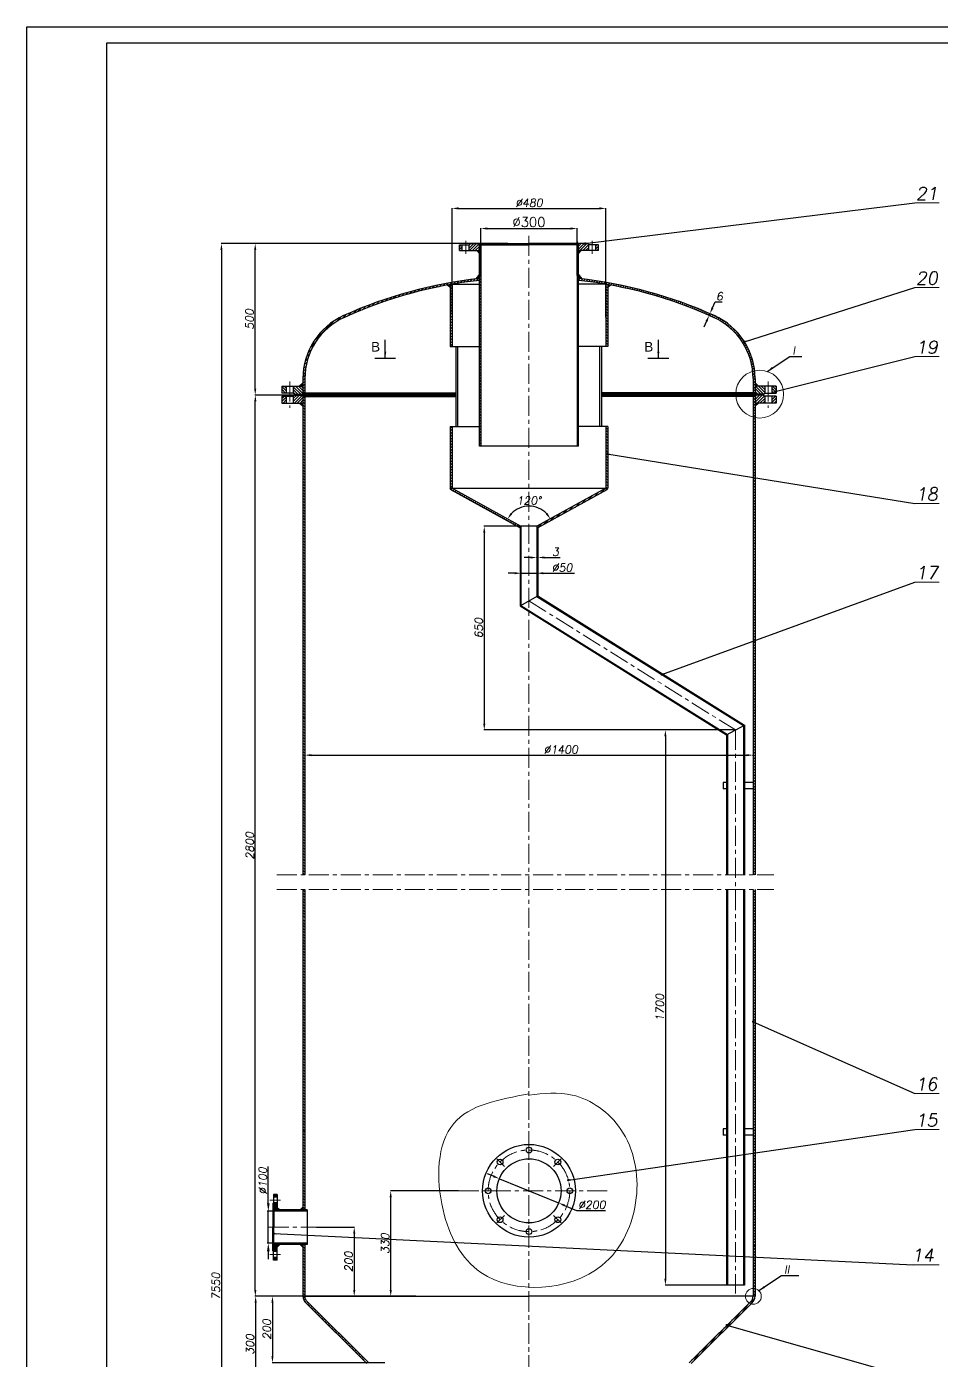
# Model space of a CAD drawing. Header units: inches. Extents: x 285 to 6225, y 0 to 8400.
# Drawn here: x 285 to 3141, y 4233 to 8400 of the extents above; entities that cross this region are included whole.
import ezdxf

# ---------------------------------------------------------------- set-up
doc = ezdxf.new("R2010")
doc.units = ezdxf.units.IN
doc.header["$LTSCALE"] = 50
doc.header["$MEASUREMENT"] = 0
doc.linetypes.add('CENTER', pattern=[2, 1.25, -0.25, 0.25, -0.25])
doc.layers.get('0').update_dxf_attribs({"plot": 0})
for name, color, linetype, lineweight in [('Dam', 2, 'Continuous', 30), ('kthuoc', 3, 'Continuous', 13), ('manh', 4, 'Continuous', 13), ('Tam', 1, 'CENTER', 13)]:
    doc.layers.add(name, color=color, linetype=linetype, lineweight=lineweight)
doc.styles.add('chu2.5', font='txt.shx', dxfattribs={"oblique": 10, "height": 25})
doc.styles.add('text 3mm', font='txt.shx', dxfattribs={"height": 30})
doc.dimstyles.new('Copy of kichthuoc2.5', dxfattribs={"dimtxt": 25, "dimasz": 25, "dimexe": 4, "dimexo": 0, "dimgap": 5, "dimtad": 1, "dimdec": 0, "dimzin": 0, "dimdsep": 46, "dimtxsty": 'chu2.5', "dimcen": 5, "dimclrd": 256, "dimclre": 256, "dimclrt": 256, "dimadec": 0, "dimazin": 0, "dimtfac": 1, "dimtdec": 0, "dimtmove": 0, "dimatfit": 0, "dimfxl": 1, "dimtolj": 1, "dimtzin": 0, "dimarcsym": 0})
doc.dimstyles.new('kichthuoc2.5', dxfattribs={"dimtxt": 25, "dimasz": 20, "dimexe": 1, "dimexo": 0, "dimgap": 5, "dimtad": 1, "dimtoh": 1, "dimdec": 0, "dimzin": 0, "dimdsep": 46, "dimtxsty": 'chu2.5', "dimcen": 5, "dimclrd": 256, "dimclre": 256, "dimclrt": 256, "dimadec": 0, "dimazin": 0, "dimtfac": 1, "dimtdec": 0, "dimtmove": 0, "dimatfit": 0, "dimfxl": 1, "dimtolj": 1, "dimtzin": 0, "dimarcsym": 0})
doc.dimstyles.new('kt 3mm', dxfattribs={"dimtxt": 30, "dimasz": 20, "dimexe": 1, "dimexo": 0, "dimgap": 5, "dimtad": 1, "dimdec": 0, "dimzin": 0, "dimdsep": 46, "dimtxsty": 'text 3mm', "dimcen": 5, "dimclrd": 256, "dimclre": 256, "dimclrt": 256, "dimadec": 0, "dimazin": 0, "dimtfac": 1, "dimtdec": 0, "dimtmove": 0, "dimatfit": 0, "dimfxl": 1, "dimtolj": 1, "dimtzin": 0, "dimarcsym": 0})
pattern_1 = [(45, (-3911.054, 62.0316), (-4.4194174, 4.4194174), [])]
pattern_2 = [(45, (-3911.054, 0), (-4.4194174, 4.4194174), [])]
pattern_3 = [(135, (-3911.054, 0), (-4.4194174, -4.4194174), [])]
pattern_4 = [(225, (-4367.3126, 14450.4045), (1.76776695, -1.76776695), [])]
pattern_5 = [(315, (-4367.3126, 14450.4045), (1.76776695, 1.76776695), [])]

# ---------------------------------------------------------------- blocks, each defined once
blk = doc.blocks.new('*D5')
at = {"layer": 'DEFPOINTS', "color": 0}
for p in [(2003.4, 7769.3), (1703.4, 7694.2), (2003.4, 7630)]:
    blk.add_point(p, dxfattribs=at)
at = {"layer": 'kthuoc', "lineweight": -2}
for p, q in [((1703.4, 7694.2), (1703.4, 7770.3)), ((1723.4, 7769.3), (1983.4, 7769.3)), ((2003.4, 7630), (2003.4, 7770.3))]:
    blk.add_line(p, q, dxfattribs=at)
at = {"layer": 'kthuoc'}
for points in [[(1723.4, 7772.7), (1723.4, 7766), (1703.4, 7769.3)], [(1983.4, 7772.7), (1983.4, 7766), (2003.4, 7769.3)]]:
    blk.add_solid(points, dxfattribs=at)
at = {"layer": 'kthuoc', "insert": (1853.4, 7789.3), "char_height": 30, "attachment_point": 5, "style": 'text 3mm'}
blk.add_mtext('\\A1;%%c300', dxfattribs=at)
blk = doc.blocks.new('*D4')
at = {"layer": 'DEFPOINTS', "color": 0}
for p in [(2093.4, 7832.2), (1613.4, 7504), (2093.4, 7492.5)]:
    blk.add_point(p, dxfattribs=at)
at = {"layer": 'kthuoc', "lineweight": -2}
for p, q in [((1613.4, 7504), (1613.4, 7833.2)), ((1633.4, 7832.2), (2073.4, 7832.2)), ((2093.4, 7492.5), (2093.4, 7833.2))]:
    blk.add_line(p, q, dxfattribs=at)
at = {"layer": 'kthuoc'}
for points in [[(1633.4, 7835.6), (1633.4, 7828.9), (1613.4, 7832.2)], [(2073.4, 7835.6), (2073.4, 7828.9), (2093.4, 7832.2)]]:
    blk.add_solid(points, dxfattribs=at)
at = {"layer": 'kthuoc', "insert": (1853.4, 7849.7), "char_height": 25, "attachment_point": 5, "style": 'chu2.5'}
blk.add_mtext('\\A1;%%c480', dxfattribs=at)
blk = doc.blocks.new('*D8')
at = {"layer": 'DEFPOINTS', "color": 0}
for p in [(2498.3, 6202.6), (2279.4, 4468.1), (2490, 4468.1)]:
    blk.add_point(p, dxfattribs=at)
at = {"layer": 'kthuoc', "lineweight": -2}
for p, q in [((2498.3, 6202.6), (2278.4, 6202.6)), ((2279.4, 6182.6), (2279.4, 4488.1)), ((2490, 4468.1), (2278.4, 4468.1))]:
    blk.add_line(p, q, dxfattribs=at)
at = {"layer": 'kthuoc'}
for points in [[(2276, 6182.6), (2282.7, 6182.6), (2279.4, 6202.6)], [(2276, 4488.1), (2282.7, 4488.1), (2279.4, 4468.1)]]:
    blk.add_solid(points, dxfattribs=at)
at = {"layer": 'kthuoc', "insert": (2261.9, 5335.3), "char_height": 25, "attachment_point": 5, "rotation": 90, "style": 'chu2.5'}
blk.add_mtext('\\A1;1700', dxfattribs=at)
blk = doc.blocks.new('*D3')
at = {"layer": 'DEFPOINTS', "color": 0}
for p in [(1153.4, 6125.5), (2553.4, 6123.9), (2553.4, 6122.1)]:
    blk.add_point(p, dxfattribs=at)
at = {"layer": 'kthuoc', "lineweight": -2}
for p, q in [((1153.4, 6125.5), (1153.4, 6122.9)), ((1173.4, 6123.9), (2533.4, 6123.9)), ((2553.4, 6122.1), (2553.4, 6124.9))]:
    blk.add_line(p, q, dxfattribs=at)
at = {"layer": 'kthuoc'}
for points in [[(1173.4, 6127.2), (1173.4, 6120.6), (1153.4, 6123.9)], [(2533.4, 6127.2), (2533.4, 6120.6), (2553.4, 6123.9)]]:
    blk.add_solid(points, dxfattribs=at)
at = {"layer": 'kthuoc', "insert": (1952.9, 6141.4), "char_height": 25, "attachment_point": 5, "style": 'chu2.5'}
blk.add_mtext('\\A1;%%c1400', dxfattribs=at)
blk = doc.blocks.new('*D2')
at = {"layer": 'DEFPOINTS', "color": 0}
for p in [(1762.1, 7722.2), (893.1, 1206.6), (1816.4, 1206.6)]:
    blk.add_point(p, dxfattribs=at)
at = {"layer": 'kthuoc', "lineweight": -2}
for p, q in [((1762.1, 7722.2), (892.1, 7722.2)), ((893.1, 7702.2), (893.1, 1226.6)), ((1816.4, 1206.6), (892.1, 1206.6))]:
    blk.add_line(p, q, dxfattribs=at)
at = {"layer": 'kthuoc'}
for points in [[(889.8, 7702.2), (896.4, 7702.2), (893.1, 7722.2)], [(889.8, 1226.6), (896.4, 1226.6), (893.1, 1206.6)]]:
    blk.add_solid(points, dxfattribs=at)
at = {"layer": 'kthuoc', "insert": (875.6, 4464.4), "char_height": 25, "attachment_point": 5, "rotation": 90, "style": 'chu2.5'}
blk.add_mtext('\\A1;7550', dxfattribs=at)
blk = doc.blocks.new('*D7')
at = {"layer": 'DEFPOINTS', "color": 0}
for p in [(2418.4, 7503.4), (2418.4, 7503.4), (2416, 7498)]:
    blk.add_point(p, dxfattribs=at)
at = {"layer": 'kthuoc', "lineweight": -2}
for p, q in [((2416, 7498), (2418.4, 7503.4)), ((2418.4, 7503.4), (2419.3, 7503)), ((2426.4, 7521.8), (2434.5, 7540.1)), ((2434.5, 7540.1), (2456.9, 7540.1)), ((2407.9, 7479.6), (2399.9, 7461.3)), ((2416, 7498), (2416.9, 7497.5))]:
    blk.add_line(p, q, dxfattribs=at)
at = {"layer": 'kthuoc'}
for points in [[(2423.4, 7523.1), (2429.5, 7520.4), (2418.4, 7503.4)], [(2404.9, 7481), (2411, 7478.3), (2416, 7498)]]:
    blk.add_solid(points, dxfattribs=at)
at = {"layer": 'kthuoc', "insert": (2448.2, 7557.6), "char_height": 25, "attachment_point": 5, "style": 'chu2.5'}
blk.add_mtext('\\A1;6', dxfattribs=at)
blk = doc.blocks.new('*D6')
at = {"layer": 'DEFPOINTS', "color": 0}
for p in [(1189.8, 4648.8), (1266.2, 4433.1), (1307.7, 4433.1)]:
    blk.add_point(p, dxfattribs=at)
at = {"layer": 'kthuoc', "lineweight": -2}
for p, q in [((1189.8, 4648.8), (1308.7, 4648.8)), ((1307.7, 4628.8), (1307.7, 4453.1)), ((1266.2, 4433.1), (1308.7, 4433.1))]:
    blk.add_line(p, q, dxfattribs=at)
at = {"layer": 'kthuoc'}
for points in [[(1304.4, 4628.8), (1311.1, 4628.8), (1307.7, 4648.8)], [(1304.4, 4453.1), (1311.1, 4453.1), (1307.7, 4433.1)]]:
    blk.add_solid(points, dxfattribs=at)
at = {"layer": 'kthuoc', "insert": (1290.2, 4541), "char_height": 25, "attachment_point": 5, "rotation": 90, "style": 'chu2.5'}
blk.add_mtext('\\A1;200', dxfattribs=at)
blk = doc.blocks.new('*D15')
at = {"layer": 'DEFPOINTS', "color": 0}
for p in [(1361.4, 4433.1), (1052.3, 4225.6), (1403.2, 4225.6)]:
    blk.add_point(p, dxfattribs=at)
at = {"layer": 'kthuoc', "lineweight": -2}
for p, q in [((1361.4, 4433.1), (1051.3, 4433.1)), ((1052.3, 4413.1), (1052.3, 4245.6)), ((1403.2, 4225.6), (1051.3, 4225.6))]:
    blk.add_line(p, q, dxfattribs=at)
at = {"layer": 'kthuoc'}
for points in [[(1048.9, 4413.1), (1055.6, 4413.1), (1052.3, 4433.1)], [(1048.9, 4245.6), (1055.6, 4245.6), (1052.3, 4225.6)]]:
    blk.add_solid(points, dxfattribs=at)
at = {"layer": 'kthuoc', "insert": (1034.8, 4329.4), "char_height": 25, "attachment_point": 5, "rotation": 90, "style": 'chu2.5'}
blk.add_mtext('\\A1;200', dxfattribs=at)
blk = doc.blocks.new('*D25')
at = {"layer": 'DEFPOINTS', "color": 0}
for p in [(1123.8, 4433.1), (999.8, 4132.1), (1186.6, 4132.1)]:
    blk.add_point(p, dxfattribs=at)
at = {"layer": 'kthuoc', "lineweight": -2}
for p, q in [((1123.8, 4433.1), (998.8, 4433.1)), ((999.8, 4413.1), (999.8, 4152.1)), ((1186.6, 4132.1), (998.8, 4132.1))]:
    blk.add_line(p, q, dxfattribs=at)
at = {"layer": 'kthuoc'}
for points in [[(996.5, 4413.1), (1003.2, 4413.1), (999.8, 4433.1)], [(996.5, 4152.1), (1003.2, 4152.1), (999.8, 4132.1)]]:
    blk.add_solid(points, dxfattribs=at)
at = {"layer": 'kthuoc', "insert": (982.3, 4282.6), "char_height": 25, "attachment_point": 5, "rotation": 90, "style": 'chu2.5'}
blk.add_mtext('\\A1;300', dxfattribs=at)
blk = doc.blocks.new('*D28')
at = {"layer": 'DEFPOINTS', "color": 0}
for p in [(1853.4, 6839.2), (1713.8, 6202.6), (2388.3, 6202.6)]:
    blk.add_point(p, dxfattribs=at)
at = {"layer": 'kthuoc', "lineweight": -2}
for p, q in [((1853.4, 6839.2), (1712.8, 6839.2)), ((1713.8, 6819.2), (1713.8, 6222.6)), ((2388.3, 6202.6), (1712.8, 6202.6))]:
    blk.add_line(p, q, dxfattribs=at)
at = {"layer": 'kthuoc'}
for points in [[(1710.4, 6819.2), (1717.1, 6819.2), (1713.8, 6839.2)], [(1710.4, 6222.6), (1717.1, 6222.6), (1713.8, 6202.6)]]:
    blk.add_solid(points, dxfattribs=at)
at = {"layer": 'kthuoc', "insert": (1696.3, 6520.9), "char_height": 25, "attachment_point": 5, "rotation": 90, "style": 'chu2.5'}
blk.add_mtext('\\A1;650', dxfattribs=at)
blk = doc.blocks.new('*D31')
at = {"layer": 'DEFPOINTS', "color": 0}
for p in [(998.8, 7248.9), (1500.4, 7248.9), (1500.4, 4433.1)]:
    blk.add_point(p, dxfattribs=at)
at = {"layer": 'kthuoc', "lineweight": -2}
for p, q in [((1500.4, 7248.9), (997.8, 7248.9)), ((998.8, 4453.1), (998.8, 7228.9)), ((1500.4, 4433.1), (997.8, 4433.1))]:
    blk.add_line(p, q, dxfattribs=at)
at = {"layer": 'kthuoc'}
for points in [[(995.5, 7228.9), (1002.2, 7228.9), (998.8, 7248.9)], [(995.5, 4453.1), (1002.2, 4453.1), (998.8, 4433.1)]]:
    blk.add_solid(points, dxfattribs=at)
at = {"layer": 'kthuoc', "insert": (981.3, 5841), "char_height": 25, "attachment_point": 5, "rotation": 90, "style": 'chu2.5'}
blk.add_mtext('\\A1;2800', dxfattribs=at)
blk = doc.blocks.new('*D32')
at = {"layer": 'DEFPOINTS', "color": 0}
for p in [(998.5, 7722.2), (1787.3, 7722.2), (1023.2, 7248.9)]:
    blk.add_point(p, dxfattribs=at)
at = {"layer": 'kthuoc', "lineweight": -2}
for p, q in [((1787.3, 7722.2), (997.5, 7722.2)), ((998.5, 7268.9), (998.5, 7702.2)), ((1023.2, 7248.9), (997.5, 7248.9))]:
    blk.add_line(p, q, dxfattribs=at)
at = {"layer": 'kthuoc'}
for points in [[(995.2, 7702.2), (1001.8, 7702.2), (998.5, 7722.2)], [(995.2, 7268.9), (1001.8, 7268.9), (998.5, 7248.9)]]:
    blk.add_solid(points, dxfattribs=at)
at = {"layer": 'kthuoc', "insert": (981, 7485.5), "char_height": 25, "attachment_point": 5, "rotation": 90, "style": 'chu2.5'}
blk.add_mtext('\\A1;500', dxfattribs=at)
blk = doc.blocks.new('*D33')
at = {"layer": 'DEFPOINTS', "color": 0}
for p in [(1828.4, 6692.3), (1878.4, 6695.3), (1878.4, 6692.3)]:
    blk.add_point(p, dxfattribs=at)
at = {"layer": 'kthuoc', "lineweight": -2}
for p, q in [((1808.4, 6692.3), (1788.4, 6692.3)), ((1828.4, 6692.3), (1828.4, 6691.3)), ((1828.4, 6692.3), (1878.4, 6692.3)), ((1878.4, 6695.3), (1878.4, 6691.3)), ((1898.4, 6692.3), (1995.3, 6692.3))]:
    blk.add_line(p, q, dxfattribs=at)
at = {"layer": 'kthuoc'}
for points in [[(1808.4, 6695.6), (1808.4, 6689), (1828.4, 6692.3)], [(1898.4, 6695.6), (1898.4, 6689), (1878.4, 6692.3)]]:
    blk.add_solid(points, dxfattribs=at)
at = {"layer": 'kthuoc', "insert": (1956.8, 6709.8), "char_height": 25, "attachment_point": 5, "style": 'chu2.5'}
blk.add_mtext('\\A1;%%c50', dxfattribs=at)
blk = doc.blocks.new('*D34')
at = {"layer": 'DEFPOINTS', "color": 0}
for p in [(1878.4, 6741.4), (1881.4, 6741.4), (1881.4, 6741.4)]:
    blk.add_point(p, dxfattribs=at)
at = {"layer": 'kthuoc', "lineweight": -2}
for p, q in [((1858.4, 6741.4), (1838.4, 6741.4)), ((1878.4, 6741.4), (1878.4, 6742.4)), ((1878.4, 6741.4), (1881.4, 6741.4)), ((1881.4, 6741.4), (1881.4, 6742.4)), ((1901.4, 6741.4), (1951, 6741.4))]:
    blk.add_line(p, q, dxfattribs=at)
at = {"layer": 'kthuoc'}
for points in [[(1858.4, 6744.7), (1858.4, 6738.1), (1878.4, 6741.4)], [(1901.4, 6744.7), (1901.4, 6738.1), (1881.4, 6741.4)]]:
    blk.add_solid(points, dxfattribs=at)
at = {"layer": 'kthuoc', "insert": (1936.2, 6758.9), "char_height": 25, "attachment_point": 5, "style": 'chu2.5'}
blk.add_mtext('\\A1;3', dxfattribs=at)
blk = doc.blocks.new('*D45')
at = {"layer": 'DEFPOINTS', "color": 0}
for p in [(1613.4, 6958.3), (2093.4, 6958.3), (1879.9, 6897.1), (1828.4, 6839.2), (1878.4, 6839.2)]:
    blk.add_point(p, dxfattribs=at)
at = {"layer": 'kthuoc', "lineweight": -2}
blk.add_arc((1853.4, 6825.4), 76.5, 44.0164, 135.9836, dxfattribs=at)
at = {"layer": 'kthuoc'}
for points in [[(1801, 6876.5), (1795.7, 6880.5), (1786.5, 6862.4)], [(1911, 6880.5), (1905.7, 6876.5), (1920.3, 6862.4)]]:
    blk.add_solid(points, dxfattribs=at)
at = {"layer": 'kthuoc', "insert": (1853.4, 6919.3), "char_height": 25, "attachment_point": 5, "style": 'chu2.5'}
blk.add_mtext('\\A1;120°', dxfattribs=at)
blk = doc.blocks.new('*D68')
at = {"layer": 'DEFPOINTS', "color": 0}
for p in [(1760.8, 4800.6), (1945.9, 4724.7)]:
    blk.add_point(p, dxfattribs=at)
at = {"layer": 'kthuoc', "lineweight": -2}
for p, q in [((1742.3, 4808.2), (1723.8, 4815.8)), ((1760.8, 4800.6), (1945.9, 4724.7)), ((1964.4, 4717.1), (2002.2, 4701.6)), ((2002.2, 4701.6), (2092.7, 4701.6))]:
    blk.add_line(p, q, dxfattribs=at)
at = {"layer": 'kthuoc'}
for points in [[(1743.6, 4811.3), (1741.1, 4805.1), (1760.8, 4800.6)], [(1965.7, 4720.2), (1963.1, 4714), (1945.9, 4724.7)]]:
    blk.add_solid(points, dxfattribs=at)
at = {"layer": 'kthuoc', "insert": (2049.9, 4719.1), "char_height": 25, "attachment_point": 5, "style": 'chu2.5'}
blk.add_mtext('\\A1;∅200', dxfattribs=at)
blk = doc.blocks.new('*D69')
at = {"layer": 'DEFPOINTS', "color": 0}
for p in [(1421.6, 4762.7), (1633.4, 4762.7), (1414.2, 4433.1)]:
    blk.add_point(p, dxfattribs=at)
at = {"layer": 'kthuoc', "lineweight": -2}
for p, q in [((1633.4, 4762.7), (1420.6, 4762.7)), ((1421.6, 4453.1), (1421.6, 4742.7)), ((1414.2, 4433.1), (1422.6, 4433.1))]:
    blk.add_line(p, q, dxfattribs=at)
at = {"layer": 'kthuoc'}
for points in [[(1418.3, 4742.7), (1424.9, 4742.7), (1421.6, 4762.7)], [(1418.3, 4453.1), (1424.9, 4453.1), (1421.6, 4433.1)]]:
    blk.add_solid(points, dxfattribs=at)
at = {"layer": 'kthuoc', "insert": (1404.1, 4597.9), "char_height": 25, "attachment_point": 5, "rotation": 90, "style": 'chu2.5'}
blk.add_mtext('\\A1;330', dxfattribs=at)
blk = doc.blocks.new('*D73')
at = {"layer": 'DEFPOINTS', "color": 0}
for p in [(1063.8, 4698.8), (1039.4, 4598.8), (1064.8, 4598.8)]:
    blk.add_point(p, dxfattribs=at)
at = {"layer": 'kthuoc', "lineweight": -2}
for p, q in [((1039.4, 4723.8), (1039.4, 4838.2)), ((1063.8, 4698.8), (1035.4, 4698.8)), ((1039.4, 4598.8), (1039.4, 4698.8)), ((1064.8, 4598.8), (1035.4, 4598.8)), ((1039.4, 4573.8), (1039.4, 4548.8))]:
    blk.add_line(p, q, dxfattribs=at)
at = {"layer": 'kthuoc'}
for points in [[(1035.2, 4723.8), (1043.6, 4723.8), (1039.4, 4698.8)], [(1035.2, 4573.8), (1043.6, 4573.8), (1039.4, 4598.8)]]:
    blk.add_solid(points, dxfattribs=at)
at = {"layer": 'kthuoc', "insert": (1021.9, 4793.5), "char_height": 25, "attachment_point": 5, "rotation": 90, "style": 'chu2.5'}
blk.add_mtext('\\A1;%%c100', dxfattribs=at)

msp = doc.modelspace()

# ---------------------------------------------------------------- hatches: boundary and pattern name
at = {"layer": 'kthuoc'}
h = msp.add_hatch(dxfattribs=at)
h.set_pattern_fill('ANSI31', color=256, scale=50, style=0)
h.set_pattern_definition(pattern_1)
h.paths.add_polyline_path([(1698.4, 7700.2), (1698.4, 7722.2), (1670.9, 7722.2), (1666.9, 7718.2), (1666.9, 7700.2)])
h.paths.add_polyline_path([(1644.9, 7718.2), (1635.9, 7718.2), (1635.9, 7700.2), (1644.9, 7700.2)])
for points in [[(1698.4, 7722.2), (1698.4, 7718.2), (1702.4, 7718.2)], [(2008.4, 7722.2), (2008.4, 7718.2), (2004.4, 7718.2)], [(1689.4, 7700.2), (1698.4, 7691.2), (1698.4, 7700.2)], [(2017.4, 7700.2), (2008.4, 7691.2), (2008.4, 7700.2)], [(1698.4, 7626.5), (1698.4, 7613.4, 0.001501), (1687.5, 7612.2)], [(1698.4, 7626.5), (1698.4, 7613.4, 0.001501), (1687.5, 7612.2)], [(2008.4, 7626.5), (2008.4, 7613.4, -0.001501), (2019.3, 7612.2)], [(2008.4, 7626.5), (2008.4, 7613.4, -0.001501), (2019.3, 7612.2)], [(1607.4, 7594.2, 0.000791), (1598.9, 7592.7), (1607.4, 7585.4)], [(2099.4, 7594.2, -0.000791), (2107.9, 7592.7), (2099.4, 7585.4)], [(1147.4, 7287), (1136.1, 7276.9), (1147.4, 7276.9)], [(1147.4, 7256.5), (1147.4, 7251.9), (1153.4, 7256.5)], [(2553.4, 7256.5), (2559.4, 7256.5), (2559.4, 7251.9)], [(2559.4, 7287), (2570.6, 7276.9), (2559.4, 7276.9)], [(1147.4, 7213.8), (1136.1, 7223.9), (1147.4, 7223.9)], [(1153.4, 7244.4), (1147.4, 7244.4), (1147.4, 7248.9)], [(2553.4, 7244.4), (2559.4, 7244.4), (2559.4, 7248.9)], [(2559.4, 7213.8), (2570.6, 7223.9), (2559.4, 7223.9)], [(1067.4, 4710.8), (1075.4, 4702.8), (1067.4, 4702.8)], [(1147.4, 4711.2), (1139.3, 4702.8), (1147.4, 4702.8)], [(1056.4, 4698.8), (1056.4, 4702.8), (1053.4, 4702.8)], [(1053.4, 4594.8), (1056.4, 4594.8), (1056.4, 4598.8)], [(1067.4, 4586.8), (1075.4, 4594.8), (1067.4, 4594.8)], [(1147.4, 4586.5), (1139.3, 4594.8), (1147.4, 4594.8)]]:
    msp.add_hatch(color=256, dxfattribs=at).paths.add_polyline_path(points)
h = msp.add_hatch(dxfattribs=at)
h.set_pattern_fill('ANSI31', color=256, scale=50, angle=90, style=0)
h.set_pattern_definition(pattern_3)
h.paths.add_polyline_path([(1703.4, 7718.2), (1698.4, 7718.2), (1698.4, 7089.1), (1703.4, 7089.1)])
h = msp.add_hatch(dxfattribs=at)
h.set_pattern_fill('ANSI31', color=256, scale=50, angle=90, style=0)
h.set_pattern_definition(pattern_3)
h.paths.add_polyline_path([(2008.4, 7718.2), (2003.4, 7718.2), (2003.4, 7622.2), (2003.4, 7089.1), (2008.4, 7089.1)])
h = msp.add_hatch(dxfattribs=at)
h.set_pattern_fill('ANSI31', color=256, scale=50, style=0)
h.set_pattern_definition(pattern_1)
h.paths.add_polyline_path([(2039.9, 7700.2), (2039.9, 7718.2), (2035.9, 7722.2), (2008.4, 7722.2), (2008.4, 7700.2)])
h.paths.add_polyline_path([(2070.9, 7718.2), (2061.9, 7718.2), (2061.9, 7700.2), (2070.9, 7700.2)])
h = msp.add_hatch(dxfattribs=at)
h.set_pattern_fill('ANSI31', color=256, scale=50, style=0)
h.set_pattern_definition(pattern_2)
h.paths.add_polyline_path([(1698.4, 7607.4), (1698.4, 7613.4, 0.078638), (1274.4, 7497.3, 0.294721), (1147.4, 7300.4), (1147.4, 7251.9), (1153.4, 7251.9), (1153.4, 7300.4, -0.294721), (1276.9, 7491.8, -0.078519)])
h = msp.add_hatch(dxfattribs=at)
h.set_pattern_fill('ANSI31', color=256, scale=50, angle=90, style=0)
h.set_pattern_definition([(135, (230.6606, 9e-13), (-4.4194174, -4.4194174), [])])
h.paths.add_polyline_path([(1613.4, 7595.2, 0.001088), (1607.4, 7594.2), (1607.4, 7400.3), (1613.4, 7400.3)])
h = msp.add_hatch(dxfattribs=at)
h.set_pattern_fill('ANSI31', color=256, scale=50, style=0)
h.set_pattern_definition(pattern_2)
h.paths.add_polyline_path([(2008.4, 7613.4), (2008.4, 7607.4, -0.078519), (2429.8, 7491.8, -0.294721), (2553.4, 7300.4), (2553.4, 7251.9), (2559.4, 7251.9), (2559.4, 7300.4, 0.294721), (2432.3, 7497.3, 0.078638)])
h = msp.add_hatch(dxfattribs=at)
h.set_pattern_fill('ANSI31', color=256, scale=50, angle=90, style=0)
h.set_pattern_definition([(135, (-3911.054, 9e-13), (-4.4194174, -4.4194174), [])])
h.paths.add_polyline_path([(2099.4, 7594.2, 0.001088), (2093.4, 7595.2), (2093.4, 7400.3), (2099.4, 7400.3)])
h = msp.add_hatch(dxfattribs=at)
h.set_pattern_fill('ANSI31', color=256, scale=50, angle=90, style=0)
h.set_pattern_definition(pattern_3)
h.paths.add_polyline_path([(1117.4, 7254.9), (1121.4, 7251.9), (1147.4, 7251.9), (1147.4, 7276.9), (1117.4, 7276.9)])
h.paths.add_polyline_path([(1081.4, 7254.9), (1095.4, 7254.9), (1095.4, 7276.9), (1081.4, 7276.9)])
h = msp.add_hatch(dxfattribs=at)
h.set_pattern_fill('ANSI38', color=256, scale=10, angle=90, style=0)
h.paths.add_polyline_path([(1121.4, 7251.9), (1121.4, 7248.9), (1147.4, 7248.9), (1147.4, 7251.9)])
h = msp.add_hatch(dxfattribs=at)
h.set_pattern_fill('ANSI31', color=256, scale=50, angle=90, style=0)
h.paths.add_polyline_path([(2559.4, 7251.9), (2585.4, 7251.9), (2589.4, 7254.9), (2589.4, 7276.9), (2559.4, 7276.9)])
h.paths.add_polyline_path([(2625.4, 7276.9), (2611.4, 7276.9), (2611.4, 7254.9), (2625.4, 7254.9)])
h = msp.add_hatch(dxfattribs=at)
h.set_pattern_fill('ANSI38', color=256, scale=10, angle=90, style=0)
h.set_pattern_definition([(45, (3706.733, 0), (0.88388348, -0.88388348), []), (315, (3706.733, 0), (0.88388348, -2.65165043), [3.125, -1.875])])
h.paths.add_polyline_path([(2559.4, 7251.9), (2585.4, 7251.9), (2585.4, 7248.9), (2559.4, 7248.9)])
h = msp.add_hatch(dxfattribs=at)
h.set_pattern_fill('ANSI31', color=256, scale=50, style=0)
h.set_pattern_definition(pattern_2)
h.paths.add_polyline_path([(1117.4, 7223.9), (1147.4, 7223.9), (1147.4, 7248.9), (1121.4, 7248.9), (1117.4, 7245.9)])
h.paths.add_polyline_path([(1081.4, 7223.9), (1095.4, 7223.9), (1095.4, 7245.9), (1081.4, 7245.9)])
h = msp.add_hatch(dxfattribs=at)
h.set_pattern_fill('ANSI31', color=256, scale=50, angle=90, style=0)
h.set_pattern_definition(pattern_3)
h.paths.add_polyline_path([(1153.4, 7248.9), (1147.4, 7248.9), (1147.4, 6788.7), (1153.4, 6788.7)])
h = msp.add_hatch(dxfattribs=at)
h.set_pattern_fill('ANSI31', color=256, scale=50, angle=90, style=0)
h.paths.add_polyline_path([(2553.4, 7248.9), (2559.4, 7248.9), (2559.4, 6788.7), (2553.4, 6788.7)])
h = msp.add_hatch(dxfattribs=at)
h.set_pattern_fill('ANSI31', color=256, scale=50, style=0)
h.paths.add_polyline_path([(2559.4, 7223.9), (2589.4, 7223.9), (2589.4, 7245.9), (2585.4, 7248.9), (2559.4, 7248.9)])
h.paths.add_polyline_path([(2625.4, 7245.9), (2611.4, 7245.9), (2611.4, 7223.9), (2625.4, 7223.9)])
h = msp.add_hatch(dxfattribs=at)
h.set_pattern_fill('ANSI31', color=256, scale=50, angle=90, style=0)
h.paths.add_polyline_path([(1613.4, 7150.3), (1607.4, 7150.3), (1607.4, 6958.3), (1613.4, 6958.3)])
h = msp.add_hatch(dxfattribs=at)
h.set_pattern_fill('ANSI31', color=256, scale=50, angle=90, style=0)
h.set_pattern_definition(pattern_3)
h.paths.add_polyline_path([(2099.4, 7150.3), (2093.4, 7150.3), (2093.4, 6958.3), (2096.3, 6953.1), (2099.4, 6958.3)])
h = msp.add_hatch(dxfattribs=at)
h.set_pattern_fill('ANSI31', color=256, scale=50, style=0)
h.set_pattern_definition(pattern_2)
h.paths.add_polyline_path([(1613.4, 6958.3), (1610.5, 6953.1), (1825.4, 6834), (1828.4, 6839.2)])
h.paths.add_polyline_path([(2096.3, 6953.1), (2093.4, 6958.3), (1878.4, 6839.2), (1881.4, 6834)])
h = msp.add_hatch(dxfattribs=at)
h.set_pattern_fill('ANSI31', color=256, scale=50, angle=90, style=0)
h.set_pattern_definition(pattern_3)
h.paths.add_polyline_path([(1153.4, 6788.7), (1147.4, 6788.7), (1147.4, 6237.9), (1153.4, 6237.9)])
h = msp.add_hatch(dxfattribs=at)
h.set_pattern_fill('ANSI31', color=256, scale=50, angle=90, style=0)
h.paths.add_polyline_path([(2553.4, 6788.7), (2559.4, 6788.7), (2559.4, 6237.9), (2553.4, 6237.9)])
h = msp.add_hatch(dxfattribs=at)
h.set_pattern_fill('ANSI31', color=256, scale=50, angle=90, style=0)
h.paths.add_polyline_path([(1147.4, 6045.5), (1153.4, 6045.5), (1153.4, 6240.2), (1147.4, 6240.2)])
h = msp.add_hatch(dxfattribs=at)
h.set_pattern_fill('ANSI31', color=256, scale=50, angle=90, style=0)
h.paths.add_polyline_path([(2559.4, 6238.7), (2553.4, 6238.7), (2553.4, 6076), (2559.4, 6076)])
h = msp.add_hatch(dxfattribs=at)
h.set_pattern_fill('ANSI31', color=256, scale=50, angle=90, style=0)
h.paths.add_polyline_path([(1147.4, 5750), (1153.4, 5750), (1153.4, 6045.5), (1147.4, 6045.5)])
h = msp.add_hatch(dxfattribs=at)
h.set_pattern_fill('ANSI31', color=256, scale=50, angle=90, style=0)
h.paths.add_polyline_path([(2559.4, 6076), (2553.4, 6076), (2553.4, 5885.6), (2559.4, 5885.6)])
h = msp.add_hatch(dxfattribs=at)
h.set_pattern_fill('ANSI31', color=256, scale=50, angle=90, style=0)
h.paths.add_polyline_path([(2559.4, 5885.6), (2553.4, 5885.6), (2553.4, 5750), (2559.4, 5750)])
h = msp.add_hatch(dxfattribs=at)
h.set_pattern_fill('ANSI31', color=256, scale=50, angle=90, style=0)
h.paths.add_polyline_path([(1147.4, 5614.9), (1153.4, 5614.9), (1153.4, 5704), (1147.4, 5704)])
h = msp.add_hatch(dxfattribs=at)
h.set_pattern_fill('ANSI31', color=256, scale=50, angle=90, style=0)
h.paths.add_polyline_path([(2553.4, 5608.4), (2559.4, 5608.4), (2559.4, 5704), (2553.4, 5704)])
h = msp.add_hatch(dxfattribs=at)
h.set_pattern_fill('ANSI31', color=256, scale=50, angle=90, style=0)
h.set_pattern_definition(pattern_3)
h.paths.add_polyline_path([(1153.4, 5612.8), (1147.4, 5612.8), (1147.4, 4949.8), (1153.4, 4949.8)])
h = msp.add_hatch(dxfattribs=at)
h.set_pattern_fill('ANSI31', color=256, scale=50, angle=90, style=0)
h.set_pattern_definition(pattern_3)
h.paths.add_polyline_path([(2553.4, 5612.8), (2559.4, 5612.8), (2559.4, 4949.8), (2553.4, 4949.8)])
h = msp.add_hatch(dxfattribs=at)
h.set_pattern_fill('ANSI31', color=256, scale=50, angle=90, style=0)
h.paths.add_polyline_path([(1153.4, 4951.1), (1147.4, 4951.1), (1147.4, 4702.8), (1153.4, 4702.8)])
h = msp.add_hatch(dxfattribs=at)
h.set_pattern_fill('ANSI31', color=256, scale=50, angle=90, style=0)
h.set_pattern_definition(pattern_3)
h.paths.add_polyline_path([(2559.4, 4950.9), (2553.4, 4951.2), (2553.4, 4702.8), (2559.4, 4702.8)])
h = msp.add_hatch(dxfattribs=at)
h.set_pattern_fill('ANSI31', color=256, scale=20, angle=180, style=0)
h.set_pattern_definition(pattern_4)
h.paths.add_polyline_path([(1055.4, 4742.8), (1067.4, 4742.8), (1067.4, 4751.3), (1055.4, 4751.3)])
h.paths.add_polyline_path([(1053.4, 4702.8), (1067.4, 4702.8), (1067.4, 4724.8), (1055.4, 4724.8), (1053.4, 4722.8)])
h = msp.add_hatch(dxfattribs=at)
h.set_pattern_fill('ANSI31', color=256, scale=20, angle=270, style=0)
h.set_pattern_definition(pattern_5)
h.paths.add_polyline_path([(1056.4, 4702.8), (1056.4, 4698.8), (1153.4, 4698.8), (1153.4, 4702.8)])
h = msp.add_hatch(dxfattribs=at)
h.set_pattern_fill('ANSI31', color=256, scale=20, angle=270, style=0)
h.paths.add_polyline_path([(1153.4, 4702.8), (1153.4, 4698.8), (1160.4, 4698.8), (1160.4, 4702.8)])
h = msp.add_hatch(dxfattribs=at)
h.set_pattern_fill('ANSI31', color=256, scale=50, angle=90, style=0)
h.paths.add_polyline_path([(2559.4, 4703.3), (2553.4, 4703.3), (2553.4, 4592.1), (2559.4, 4591.6), (2559.4, 4594.8)])
h = msp.add_hatch(dxfattribs=at)
h.set_pattern_fill('ANSI31', color=256, scale=20, angle=180, style=0)
h.set_pattern_definition(pattern_4)
h.paths.add_polyline_path([(1055.4, 4546.3), (1067.4, 4546.3), (1067.4, 4554.8), (1055.4, 4554.8)])
h.paths.add_polyline_path([(1053.4, 4574.8), (1055.4, 4572.8), (1067.4, 4572.8), (1067.4, 4594.8), (1053.4, 4594.8)])
h = msp.add_hatch(dxfattribs=at)
h.set_pattern_fill('ANSI31', color=256, scale=20, angle=270, style=0)
h.set_pattern_definition(pattern_5)
h.paths.add_polyline_path([(1056.4, 4594.8), (1153.4, 4594.8), (1153.4, 4598.8), (1056.4, 4598.8)])
h = msp.add_hatch(dxfattribs=at)
h.set_pattern_fill('ANSI31', color=256, scale=50, angle=90, style=0)
h.paths.add_polyline_path([(1153.4, 4594.8), (1147.4, 4594.8), (1147.4, 4517.4), (1153.4, 4517.4)])
h = msp.add_hatch(dxfattribs=at)
h.set_pattern_fill('ANSI31', color=256, scale=20, angle=270, style=0)
h.paths.add_polyline_path([(1153.4, 4598.8), (1153.4, 4594.8), (1160.4, 4594.8), (1160.4, 4598.8)])
h = msp.add_hatch(dxfattribs=at)
h.set_pattern_fill('ANSI31', color=256, scale=50, angle=90, style=0)
h.set_pattern_definition(pattern_3)
h.paths.add_polyline_path([(2559.4, 4594.8), (2553.4, 4594.8), (2553.4, 4514.6), (2559.4, 4513.7)])
h = msp.add_hatch(dxfattribs=at)
h.set_pattern_fill('ANSI31', color=256, scale=50, angle=90, style=0)
h.set_pattern_definition(pattern_3)
h.paths.add_polyline_path([(1147.4, 4518.8), (1153.4, 4518.8), (1153.4, 4433.1), (1147.4, 4433.1)])
h = msp.add_hatch(dxfattribs=at)
h.set_pattern_fill('ANSI31', color=256, scale=50, angle=90, style=0)
h.set_pattern_definition(pattern_3)
h.paths.add_polyline_path([(2559.4, 4518.8), (2553.4, 4518.8), (2553.4, 4433.1), (2559.4, 4433.1)])
h = msp.add_hatch(dxfattribs=at)
h.set_pattern_fill('ANSI31', color=256, scale=50, style=0)
h.paths.add_polyline_path([(1160.7, 4417.1, -0.219615), (1153.4, 4433.1), (1147.4, 4433.1, 0.219615), (1156.8, 4412.6), (1337.5, 4233.1), (1345.8, 4233.1)])
h = msp.add_hatch(dxfattribs=at)
h.set_pattern_fill('ANSI31', color=256, scale=50, angle=10, style=0)
h.paths.add_polyline_path([(2546, 4417.1, 0.219615), (2553.4, 4433.1), (2559.4, 4433.1, -0.219615), (2549.9, 4412.6), (2369.2, 4233.1), (2360.9, 4233.1)])

# ---------------------------------------------------------------- linework, layer by layer
msp.add_lwpolyline([(284.9, 0), (284.9, 8400), (6224.9, 8400), (6224.9, 0), (284.9, 0)], close=True)
at = {"layer": 'Dam'}
for p, q in [((534.9, 50), (534.9, 8350)), ((534.9, 8350), (6174.9, 8350)), ((1635.9, 7718.2), (1666.9, 7718.2)), ((1635.9, 7700.2), (1635.9, 7718.2)), ((1644.9, 7700.2), (1644.9, 7718.2)), ((1666.9, 7718.2), (1670.9, 7722.2)), ((1666.9, 7700.2), (1666.9, 7718.2)), ((1670.9, 7722.2), (1853.4, 7722.2)), ((1698.4, 7089.1), (1698.4, 7722.2)), ((1698.4, 7722.2), (1702.4, 7718.2)), ((1698.4, 7718.2), (1853.4, 7718.2)), ((1703.4, 7718.2), (1703.4, 7089.1)), ((1703.4, 7622.2), (1703.4, 7718.2)), ((2035.9, 7722.2), (1853.4, 7722.2)), ((2008.4, 7718.2), (1853.4, 7718.2)), ((2003.4, 7729.1), (2003.4, 7089.1)), ((2003.4, 7622.2), (2003.4, 7718.2)), ((2008.4, 7722.2), (2004.4, 7718.2)), ((2008.4, 7089.1), (2008.4, 7722.2)), ((2039.9, 7718.2), (2035.9, 7722.2)), ((2039.9, 7700.2), (2039.9, 7718.2)), ((2070.9, 7718.2), (2039.9, 7718.2)), ((2061.9, 7700.2), (2061.9, 7718.2)), ((2070.9, 7700.2), (2070.9, 7718.2)), ((1635.9, 7700.2), (1698.4, 7700.2)), ((1690.5, 7700.2), (1698.4, 7691.2)), ((2070.9, 7700.2), (2008.4, 7700.2)), ((2016.2, 7700.2), (2008.4, 7691.2)), ((1607.4, 7594.2), (1607.4, 7400.3)), ((1613.4, 7595.2), (1613.4, 7400.3)), ((1613.4, 7595.2), (1698.4, 7595.2)), ((2093.4, 7595.2), (2008.4, 7595.2)), ((2093.4, 7595.2), (2093.4, 7400.3)), ((2099.4, 7594.2), (2099.4, 7400.3)), ((1607.4, 7400.3), (1698.4, 7400.3)), ((1626.1, 7150.3), (1626.1, 7400.3)), ((1631.6, 7150.3), (1631.6, 7400.3)), ((2099.4, 7400.3), (2008.4, 7400.3)), ((2075.1, 7150.3), (2075.1, 7400.3)), ((2080.6, 7150.3), (2080.6, 7400.3)), ((1371.8, 7364.4), (1437, 7364.4)), ((2224.8, 7364.4), (2290, 7364.4)), ((1147.4, 7300.4), (1147.4, 5750)), ((1153.4, 7300.4), (1153.4, 7256.4)), ((2553.4, 7300.4), (2553.4, 7256.4)), ((2559.4, 7300.4), (2559.4, 5750)), ((1081.4, 7276.9), (1147.4, 7276.9)), ((1081.4, 7276.9), (1081.4, 7254.9)), ((1117.4, 7254.9), (1081.4, 7254.9)), ((1095.4, 7276.9), (1095.4, 7254.9)), ((1117.4, 7276.9), (1117.4, 7254.9)), ((1121.4, 7251.9), (1117.4, 7254.9)), ((1121.4, 7251.9), (1121.4, 7248.9)), ((1121.4, 7251.9), (1626.1, 7251.9)), ((1153.4, 7256.4), (1626.1, 7256.4)), ((2553.4, 7256.4), (2080.6, 7256.4)), ((2585.4, 7251.9), (2080.6, 7251.9)), ((2625.4, 7276.9), (2559.4, 7276.9)), ((2585.4, 7251.9), (2589.4, 7254.9)), ((2585.4, 7251.9), (2585.4, 7248.9)), ((2589.4, 7276.9), (2589.4, 7254.9)), ((2589.4, 7254.9), (2625.4, 7254.9)), ((2611.4, 7276.9), (2611.4, 7254.9)), ((2625.4, 7276.9), (2625.4, 7254.9)), ((1081.4, 7245.9), (1081.4, 7223.9)), ((1081.4, 7245.9), (1117.4, 7245.9)), ((1081.4, 7223.9), (1147.4, 7223.9)), ((1095.4, 7245.9), (1095.4, 7223.9)), ((1121.4, 7248.9), (1117.4, 7245.9)), ((1117.4, 7245.9), (1117.4, 7223.9)), ((1121.4, 7248.9), (1626.1, 7248.9)), ((1153.4, 7244.5), (1626.1, 7244.5)), ((1153.4, 7244.5), (1153.4, 5750)), ((2585.4, 7248.9), (2080.6, 7248.9)), ((2553.4, 7244.5), (2080.6, 7244.5)), ((2553.4, 7244.5), (2553.4, 5750)), ((2553.4, 7244.5), (2553.4, 5750)), ((2625.4, 7223.9), (2559.4, 7223.9)), ((2585.4, 7248.9), (2589.4, 7245.9)), ((2589.4, 7245.9), (2589.4, 7223.9)), ((2625.4, 7245.9), (2589.4, 7245.9)), ((2611.4, 7245.9), (2611.4, 7223.9)), ((2625.4, 7245.9), (2625.4, 7223.9)), ((1607.4, 7150.3), (1607.4, 6958.3)), ((1607.4, 7150.3), (1698.4, 7150.3)), ((1613.4, 7150.3), (1613.4, 6958.3)), ((2099.4, 7150.3), (2008.4, 7150.3)), ((2093.4, 7150.3), (2093.4, 6958.3)), ((2099.4, 7150.3), (2099.4, 6958.3)), ((2008.4, 7089.1), (1698.4, 7089.1)), ((1610.5, 6953.1), (1607.4, 6958.3)), ((1607.4, 6958.3), (2096.4, 6958.3)), ((1610.5, 6953.1), (1613.4, 6958.3)), ((1610.5, 6953.1), (1825.4, 6834)), ((1613.4, 6958.3), (1828.4, 6839.2)), ((2093.4, 6958.3), (1878.4, 6839.2)), ((2096.3, 6953.1), (1881.4, 6834)), ((2096.3, 6953.1), (2093.4, 6958.3)), ((2096.3, 6953.1), (2099.4, 6958.3)), ((1825.4, 6834), (1828.4, 6839.2)), ((1825.4, 6834), (1825.4, 6590.2)), ((1828.4, 6839.2), (1828.4, 6591.8)), ((1878.4, 6839.2), (1828.4, 6839.2)), ((1878.4, 6839.2), (1878.4, 6619.6)), ((1881.4, 6834), (1878.4, 6839.2)), ((1881.4, 6834), (1881.4, 6621.2)), ((1825.4, 6590.2), (1881.4, 6621.2)), ((1825.4, 6590.2), (2470.3, 6187.1)), ((1828.4, 6591.8), (2473.3, 6188.7)), ((1878.4, 6619.6), (2523.3, 6216.5)), ((1881.4, 6621.2), (2526.3, 6218.1)), ((2470.3, 6187.1), (2526.3, 6218.1)), ((2523.3, 6216.5), (2523.3, 5750)), ((2526.3, 6218.1), (2526.3, 5750)), ((2470.3, 6187.1), (2470.3, 5750)), ((2473.3, 6188.7), (2473.3, 5750)), ((2460.2, 6038.2), (2460.2, 6018.2)), ((2470.3, 6038.2), (2460.2, 6038.2)), ((2470.3, 6018.2), (2460.2, 6018.2)), ((2553.4, 6038.2), (2526.3, 6038.2)), ((2553.4, 6018.2), (2526.3, 6018.2)), ((1147.4, 5704), (1147.4, 4702.8)), ((1153.4, 5704), (1153.4, 4702.8)), ((2470.3, 5704), (2470.3, 4468.1)), ((2473.3, 5704), (2473.3, 4468.1)), ((2523.3, 5704), (2523.3, 4468.1)), ((2526.3, 5704), (2526.3, 4468.1)), ((2553.4, 5704), (2553.4, 4433.1)), ((2553.4, 5704), (2553.4, 4433.1)), ((2559.4, 5704), (2559.4, 4594.8)), ((2470.3, 4956.8), (2460.2, 4956.8)), ((2460.2, 4956.8), (2460.2, 4936.8)), ((2470.3, 4936.8), (2460.2, 4936.8)), ((2553.4, 4956.8), (2526.3, 4956.8)), ((2553.4, 4936.8), (2526.3, 4936.8)), ((1055.4, 4751.3), (1055.4, 4724.8)), ((1067.4, 4751.3), (1055.4, 4751.3)), ((1067.4, 4751.3), (1067.4, 4702.8)), ((1055.4, 4724.8), (1053.4, 4722.8)), ((1053.4, 4722.8), (1053.4, 4648.8)), ((1067.4, 4742.8), (1055.4, 4742.8)), ((1067.4, 4724.8), (1055.4, 4724.8)), ((1067.4, 4710.8), (1075.4, 4702.8)), ((1053.4, 4702.8), (1056.4, 4698.8)), ((1160.4, 4702.8), (1053.4, 4702.8)), ((1056.4, 4702.8), (1056.4, 4648.8)), ((1160.4, 4698.8), (1056.4, 4698.8)), ((1160.4, 4702.8), (1160.4, 4594.8)), ((1053.4, 4574.8), (1053.4, 4648.8)), ((1056.4, 4594.8), (1056.4, 4648.8)), ((1053.4, 4594.8), (1056.4, 4598.8)), ((1160.4, 4594.8), (1053.4, 4594.8)), ((1160.4, 4598.8), (1056.4, 4598.8)), ((1067.4, 4546.3), (1067.4, 4594.8)), ((1067.4, 4586.8), (1075.4, 4594.8)), ((1147.4, 4594.8), (1147.4, 4433.1)), ((1153.4, 4594.8), (1153.4, 4433.1)), ((2559.4, 4594.8), (2559.4, 4433.1)), ((1055.4, 4572.8), (1053.4, 4574.8)), ((1067.4, 4572.8), (1055.4, 4572.8)), ((1055.4, 4546.3), (1055.4, 4572.8)), ((1067.4, 4554.8), (1055.4, 4554.8)), ((1067.4, 4546.3), (1055.4, 4546.3)), ((2526.3, 4468.1), (2470.3, 4468.1)), ((1147.4, 4433.1), (1853.4, 4433.1)), ((1353.4, 4225.6), (1160.7, 4417.1)), ((2559.4, 4433.1), (1853.4, 4433.1)), ((2353.4, 4225.6), (2546, 4417.1)), ((1347.4, 4223.3), (1156.8, 4412.6)), ((2359.4, 4223.3), (2549.9, 4412.6))]:
    msp.add_line(p, q, dxfattribs=at)
for centre, radius in [((1853.4, 4762.7), 145), ((1853.4, 4890.2), 9), ((1853.4, 4762.7), 100), ((1763.2, 4852.8), 9), ((1943.5, 4852.8), 9), ((1725.9, 4762.7), 9), ((1980.9, 4762.7), 9), ((1763.2, 4672.5), 9), ((1943.5, 4672.5), 9), ((1853.4, 4635.2), 9)]:
    msp.add_circle(centre, radius, dxfattribs=at)
for centre, radius, start, end in [((1853.4, 6215.9), 1406.1, 96.329, 114.3146), ((1853.4, 6215.9), 1400.1, 96.3562, 114.3146), ((1853.4, 6215.9), 1406.1, 65.6854, 83.671), ((1853.4, 6215.9), 1400.1, 65.6854, 83.6438), ((1363.4, 7300.4), 216, 114.3146, 180), ((1363.4, 7300.4), 210, 114.3146, 180), ((2343.4, 7300.4), 210, 0, 65.6854), ((2343.4, 7300.4), 216, 0, 65.6854), ((1174.4, 4433.1), 27, 180, 229.5454), ((1174.4, 4433.1), 21, 180, 229.5454), ((2532.4, 4433.1), 21, 310.4546, 0), ((2532.4, 4433.1), 27, 310.4546, 0)]:
    msp.add_arc(centre, radius, start, end, dxfattribs=at)
at = {"layer": 'kthuoc'}
for p, q in [((3058.2, 7849.1), (3134.5, 7849.1)), ((1698.4, 7626.5), (1687.5, 7612.2)), ((1698.4, 7626.5), (1687.5, 7612.2)), ((2008.4, 7626.5), (2019.3, 7612.2)), ((2008.4, 7626.5), (2019.3, 7612.2)), ((1607.4, 7585.4), (1598.9, 7592.7)), ((2099.4, 7585.4), (2107.9, 7592.7)), ((3058.2, 7584.9), (3134.5, 7584.9)), ((3058.2, 7369), (3134.5, 7369)), ((1136.1, 7276.9), (1147.4, 7287)), ((1147.4, 7251.9), (1153.4, 7256.5)), ((1153.4, 7256.5), (1147.4, 7256.5)), ((2553.4, 7256.5), (2559.4, 7256.5)), ((2559.4, 7251.9), (2553.4, 7256.5)), ((2570.6, 7276.9), (2559.4, 7287)), ((1136.1, 7223.9), (1147.4, 7213.8)), ((1147.4, 7248.9), (1153.4, 7244.4)), ((1153.4, 7244.4), (1147.4, 7244.4)), ((2559.4, 7248.9), (2553.4, 7244.4)), ((2553.4, 7244.4), (2559.4, 7244.4)), ((2570.6, 7223.9), (2559.4, 7213.8)), ((3058.2, 6910), (3134.5, 6910)), ((3058.2, 6664.6), (3134.5, 6664.6)), ((3058.2, 5066.6), (3134.5, 5066.6)), ((3058.2, 4954), (3134.5, 4954)), ((1147.4, 4711.2), (1139.3, 4702.8)), ((1147.4, 4586.5), (1139.3, 4594.8)), ((3052.6, 4531.9), (3134.5, 4531.9))]:
    msp.add_line(p, q, dxfattribs=at)
for centre, radius in [((2573.7, 7251.9), 74.8), ((2554.1, 4433.1), 24.8)]:
    msp.add_circle(centre, radius, dxfattribs=at)
msp.add_spline([(1853.4, 5065.7), (1618.4, 4973.3), (1585.1, 4703.5), (1703.5, 4507.5), (2081.1, 4529.7), (2188.4, 4740.4), (2140.3, 4954.8), (1988.6, 5062), (1853.4, 5062)], degree=3, dxfattribs=at)
at = {"layer": 'manh'}
for p, q in [((1404.4, 7364.4), (1404.4, 7421.4)), ((2257.4, 7364.4), (2257.4, 7421.4))]:
    msp.add_line(p, q, dxfattribs=at)
at = {"layer": 'Tam'}
for p, q in [((1655.9, 7690.4), (1655.9, 7731.1)), ((1655.9, 7691.4), (1655.9, 7727.2)), ((1853.4, 7746.8), (1853.4, 3786.7)), ((2050.9, 7690.4), (2050.9, 7731.1)), ((2050.9, 7691.4), (2050.9, 7727.2)), ((1106.4, 7291.5), (1106.4, 7209.4)), ((2600.5, 7291.5), (2600.5, 7209.4)), ((1853.4, 6605.7), (2498.3, 6202.6)), ((2498.3, 6202.6), (2498.3, 4442.1)), ((1066.1, 5750), (2618.3, 5750)), ((1066.1, 5704), (2618.3, 5704)), ((1853.4, 3786.7), (1853.4, 5188.7)), ((1853.4, 4904.2), (1853.4, 4870.9)), ((1753.3, 4862.7), (1776.8, 4839.2)), ((1953.5, 4862.7), (1929.9, 4839.2)), ((2097.2, 4762.7), (1633.4, 4762.7)), ((1711.8, 4762.7), (1745.1, 4762.7)), ((1994.9, 4762.7), (1961.6, 4762.7)), ((1077.1, 4733.8), (1044.4, 4733.8)), ((1753.3, 4662.6), (1776.8, 4686.1)), ((1953.5, 4662.6), (1929.9, 4686.1)), ((1040.8, 4648.8), (1189.8, 4648.8)), ((1853.4, 4621.1), (1853.4, 4654.4)), ((1077.1, 4563.8), (1044.4, 4563.8))]:
    msp.add_line(p, q, dxfattribs=at)
msp.add_circle((1853.4, 4762.7), 127.5, dxfattribs=at)

# ---------------------------------------------------------------- texts
at = {"layer": 'kthuoc', "char_height": 25, "attachment_point": 1, "style": 'chu2.5'}
for s, insert in [('\\A1;I', (2676, 7400.9)), ('II', (2650.1, 4529))]:
    msp.add_mtext(s, dxfattribs=dict(at, insert=insert))
at = {"layer": 'kthuoc', "insert": (3109.1, 4922.2), "char_height": 25, "width": 10, "attachment_point": 9, "style": 'chu2.5'}
msp.add_mtext('\\A1;', dxfattribs=at)
at = {"layer": 'manh', "char_height": 40, "attachment_point": 9, "style": 'chu2.5'}
for s, insert in [('21', (3129.9, 7858.8)), ('20', (3129.9, 7594.5)), ('19', (3129.9, 7378.6)), ('18', (3129.9, 6919.7)), ('17', (3129.9, 6674.2)), ('16', (3128.6, 5076.2)), ('15', (3128.6, 4963.6)), ('14', (3117.5, 4541.5))]:
    msp.add_mtext(s, dxfattribs=dict(at, insert=insert))
at = {"layer": 'manh', "char_height": 30, "width": 272.762, "attachment_point": 4}
for insert in [(1360.5, 7399.9), (2213.5, 7399.9)]:
    msp.add_mtext('{\\f.VnArial|b0|i0|c0|p34;B}', dxfattribs=dict(at, insert=insert))

# ---------------------------------------------------------------- dimensions: what is measured, and where the dimension line sits
at = {"layer": 'kthuoc'}
for base, p1, p2, picture, middle in [((2093.4, 7832.2), (1613.4, 7504), (2093.4, 7492.5), '*D4', (1853.4, 7849.7)), ((1878.4, 6692.3), (1828.4, 6692.3), (1878.4, 6695.3), '*D33', (1956.8, 6709.8))]:
    dim = msp.add_linear_dim(base=base, p1=p1, p2=p2, text='%%c<>', dimstyle='kichthuoc2.5', dxfattribs=at)
    dim.commit()
    dim.dimension.update_dxf_attribs({"geometry": picture, "text_midpoint": middle})
for base, p1, p2, angle, text, dimstyle, picture, middle in [((2003.4, 7769.3), (1703.4, 7694.2), (2003.4, 7630), 180, '%%c<>', 'kt 3mm', '*D5', (1853.4, 7789.3)), ((893.1, 1206.6), (1762.1, 7722.2), (1816.4, 1206.6), 90, '7550', 'kichthuoc2.5', '*D2', (875.6, 4464.4)), ((998.5, 7722.2), (1023.2, 7248.9), (1787.3, 7722.2), 90, '500', 'kichthuoc2.5', '*D32', (981, 7485.5)), ((998.8, 7248.9), (1500.4, 4433.1), (1500.4, 7248.9), 90, '2800', 'kichthuoc2.5', '*D31', (981.3, 5841)), ((1713.8, 6202.6), (1853.4, 6839.2), (2388.3, 6202.6), 90, '650', 'kichthuoc2.5', '*D28', (1696.3, 6520.9)), ((2279.4, 4468.1), (2498.3, 6202.6), (2490, 4468.1), 90, '1700', 'kichthuoc2.5', '*D8', (2261.9, 5335.3)), ((1307.7, 4433.1), (1189.8, 4648.8), (1266.2, 4433.1), 90, '200', 'kichthuoc2.5', '*D6', (1290.2, 4541)), ((999.8, 4132.1), (1123.8, 4433.1), (1186.6, 4132.1), 90, '300', 'kichthuoc2.5', '*D25', (982.3, 4282.6)), ((1052.3, 4225.6), (1361.4, 4433.1), (1403.2, 4225.6), 90, '200', 'kichthuoc2.5', '*D15', (1034.8, 4329.4))]:
    dim = msp.add_linear_dim(base=base, p1=p1, p2=p2, angle=angle, text=text, dimstyle=dimstyle, dxfattribs=at)
    dim.commit()
    dim.dimension.update_dxf_attribs({"geometry": picture, "text_midpoint": middle})
dim = msp.add_aligned_dim(p1=(2416, 7498), p2=(2418.4, 7503.4), distance=0, dimstyle='kichthuoc2.5', dxfattribs=at)
dim.commit()
dim.dimension.update_dxf_attribs({"geometry": '*D7', "text_midpoint": (2448.2, 7557.6)})
dim = msp.add_angular_dim_2l(base=(1879.9, 6897.1), line1=((2093.4, 6958.3), (1878.4, 6839.2)), line2=((1613.4, 6958.3), (1828.4, 6839.2)), text='120°', dimstyle='kichthuoc2.5', dxfattribs=at)
dim.commit()
dim.dimension.update_dxf_attribs({"geometry": '*D45', "text_midpoint": (1853.4, 6919.3)})
dim = msp.add_linear_dim(base=(1881.4, 6741.4), p1=(1878.4, 6741.4), p2=(1881.4, 6741.4), dimstyle='kichthuoc2.5', dxfattribs=at)
dim.commit()
dim.dimension.update_dxf_attribs({"geometry": '*D34', "text_midpoint": (1936.2, 6758.9)})
dim = msp.add_linear_dim(base=(2553.4, 6123.9), p1=(1153.4, 6125.5), p2=(2553.4, 6122.1), text='%%c<>', dimstyle='kichthuoc2.5', dxfattribs=at)
dim.commit()
dim.dimension.update_dxf_attribs({"geometry": '*D3', "text_midpoint": (1952.9, 6123.9), "dimtype": 160})
dim = msp.add_linear_dim(base=(1039.4, 4598.8), p1=(1063.8, 4698.8), p2=(1064.8, 4598.8), angle=90, text='%%c<>', dimstyle='Copy of kichthuoc2.5', dxfattribs=at)
dim.commit()
dim.dimension.update_dxf_attribs({"geometry": '*D73', "text_midpoint": (1039.4, 4793.5), "dimtype": 160})
dim = msp.add_diameter_dim_2p(p1=(1760.8, 4800.6), p2=(1945.9, 4724.7), dimstyle='kichthuoc2.5', dxfattribs=at)
dim.commit()
dim.dimension.update_dxf_attribs({"geometry": '*D68', "text_midpoint": (2049.9, 4701.6), "dimtype": 163})
dim = msp.add_linear_dim(base=(1421.6, 4762.7), p1=(1414.2, 4433.1), p2=(1633.4, 4762.7), angle=90, dimstyle='kichthuoc2.5', dxfattribs=at)
dim.commit()
dim.dimension.update_dxf_attribs({"geometry": '*D69', "text_midpoint": (1404.1, 4597.9)})

# ---------------------------------------------------------------- leaders
for points in [[(2028.2, 7722.2), (3058.2, 7849.1)], [(2526.1, 7415.6), (3058.2, 7584.9)], [(2621.8, 7260), (3058.2, 7369)], [(2096.4, 7065.2), (3058.2, 6910)], [(2267.8, 6376.1), (3058.2, 6664.6)], [(2553.4, 5291.2), (3058.2, 5066.6)], [(1976.4, 4796.2), (3058.2, 4954)], [(1056.4, 4629.1), (3052.6, 4531.9)], [(2471.4, 4342.9), (3052.6, 4177.5)]]:
    msp.add_leader(points, dimstyle='kichthuoc2.5', override={"dimasz": 8, "dimtad": 0, "dimldrblk": 'Dot'}, dxfattribs=at)
at = {"layer": 'kthuoc', "annotation_type": 0, "has_hookline": 1, "hookline_direction": 0}
for points, text_width in [([(2597.2, 7322.9), (2667.8, 7369.9), (2687.8, 7369.9)], 12.7), ([(2571.3, 4451), (2641.9, 4498), (2661.9, 4498)], 29.4)]:
    msp.add_leader(points, dimstyle='kichthuoc2.5', dxfattribs=dict(at, text_width=text_width))
at = {"layer": 'manh'}
for points in [[(1404.4, 7364.4), (1404.4, 7421.4)], [(2257.4, 7364.4), (2257.4, 7421.4)]]:
    msp.add_leader(points, dimstyle='kichthuoc2.5', override={"dimgap": 5, "dimtad": 0}, dxfattribs=at)

doc.saveas('drawing.dxf')
